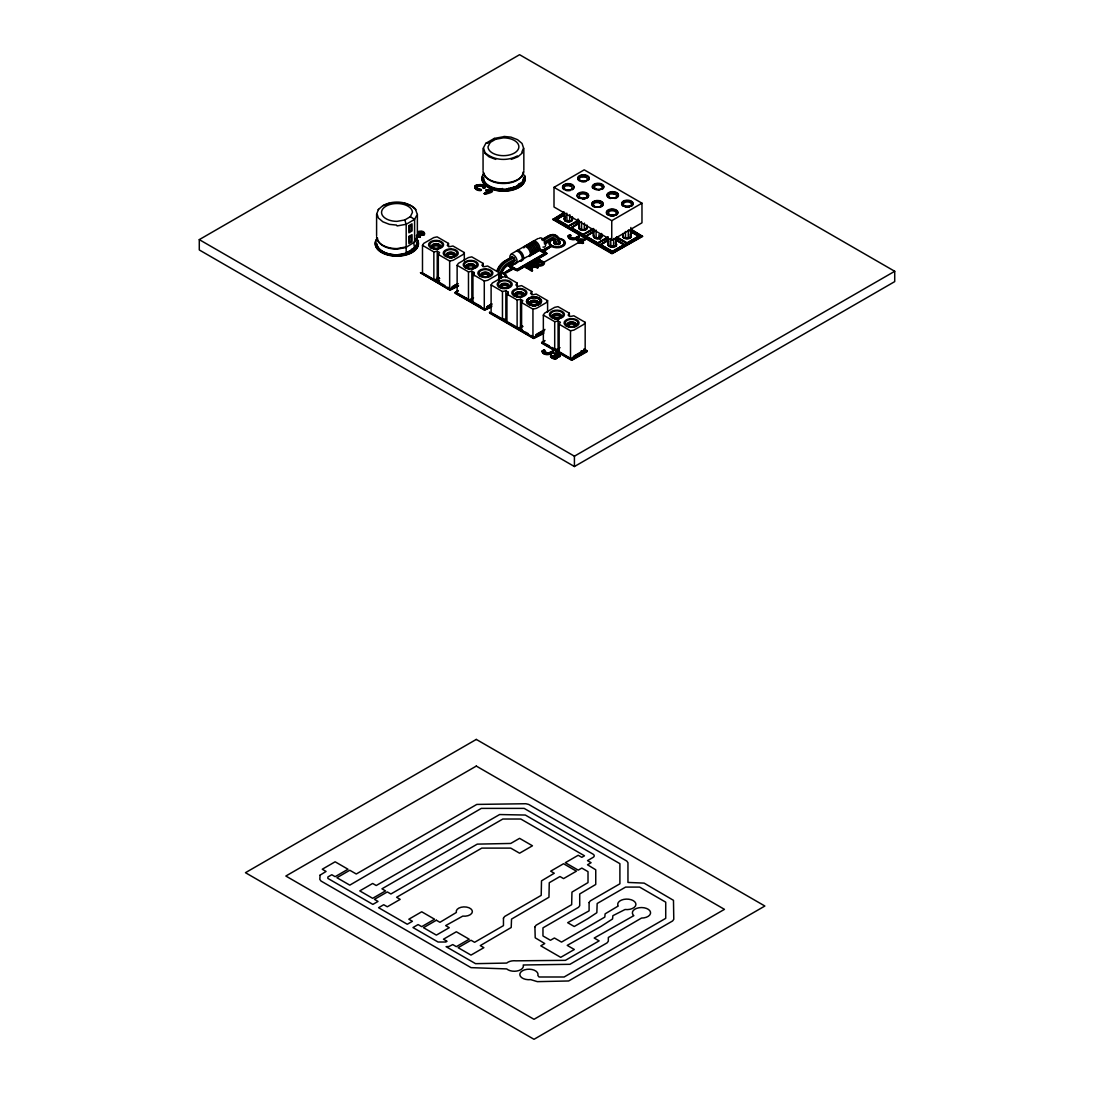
<?xml version="1.0" encoding="UTF-8"?>
<svg xmlns="http://www.w3.org/2000/svg" width="1094" height="1094" viewBox="0 0 1094 1094"><rect width="100%" height="100%" fill="white"/><g stroke="black" fill="none" stroke-linecap="round" stroke-linejoin="round"><path stroke-width="1.5" d="M376.596 235.73L376.596 214.219M376.582 243.114A20.389 11.774 0 0 0 397.04 254.861L406.175 253.165L406.189 224.27L404.807 219.962L410.318 216.721L412.424 212.427A15.439 8.916 0 0 0 396.944 203.525A15.439 8.916 0 0 0 381.546 212.468A15.439 8.916 0 0 0 397.04 221.357L404.807 219.962M410.332 250.758L406.175 253.165L414.585 248.283L413.778 242.909L416.486 237.877M377.471 237.931A19.514 11.268 0 0 0 397.026 249.172L405.833 247.517L414.599 242.02L414.599 219.374L417.375 214.15L417.361 235.661M543.349 315.113L543.349 343.106L554.699 349.656L558.077 348.945L558.077 320.952L554.699 321.663L543.349 315.113L544.58 313.157L554.617 307.359L558.008 306.648L569.359 313.212L569.359 316.494M554.699 349.656L554.699 321.663M558.077 320.952L560.388 322.292L559.157 324.248L559.157 352.241L570.507 358.791L573.899 358.08L573.899 356.083L583.936 350.285L583.936 352.282L581.229 350.723M570.507 358.791L570.507 330.798L559.157 324.248M608.237 237.48L608.797 245.876M532.86 266.266L532.887 265.281L531.397 265.076L527.636 267.579L529.099 268.427L532.86 266.266L529.099 268.098L527.636 267.251M535.458 265.965L533.421 264.242L531.028 264.133L525.64 267.251L531.739 271.107C534.569 269.739 526.788 267.551 532.573 270.628M542.829 263.558L538.275 265.377L542.829 263.558L542.856 262.574L540.477 261.863L536.47 263.982L533.886 262.492L539.875 259.51L539.875 260.522L537.209 262.054M544.511 262.382L540.121 261.247L536.47 262.833C542.528 256.174 548.614 267.223 538.535 265.705L538.275 265.035M599.02 234.499L598.815 238.273L596.216 238.301L593.304 235.989M511.24 258.553L511.472 257.199L513.77 257.555L515 260.728L507.274 265.733A8.656 4.991 -60 0 0 501.161 276.344M572.258 216.612L571.711 220.537L569.605 221.439L564.887 220.55L563.396 211.962M586.904 225.063L586.343 228.988L584.237 229.89L579.533 229.002L578.042 218.923M601.468 233.473L600.921 237.398L598.815 238.301M378.551 209.351L376.883 213.453L378.374 217.993L382.859 221.795L389.437 224.366L396.548 225.077M521.879 152.134L523.547 148.032L522.057 143.478L517.585 139.704L510.994 137.133L503.883 136.422M490.112 142.494L488.006 146.801A15.439 8.916 0 0 0 503.486 155.676A15.439 8.916 0 0 0 518.884 146.733A15.439 8.916 0 0 0 503.404 137.858L495.623 139.266L490.112 142.494L485.832 143.328L483.056 148.552L483.069 170.076M414.599 242.02L417.361 236.796M414.585 248.283L417.361 243.046A20.389 11.774 0 0 0 416.65 239.996M564.094 219.128L564.887 217.692M571.711 220.55L572.504 217.063M578.726 227.579L579.533 226.143M586.343 229.002L587.15 225.514M600.921 237.412L601.714 235.989L600.921 234.554M617.098 237.302L615.607 245.89L610.89 246.779L608.797 245.89L607.99 244.468L608.797 240.981M622.691 233.911L623.498 237.412L625.59 238.287L630.308 237.412L631.799 228.824M422.489 245.343L433.853 251.893L437.231 251.182L437.231 279.175L433.853 279.886L422.489 273.336L422.489 245.343L423.734 243.388L433.771 237.589L437.149 236.878L448.499 243.429L448.499 246.724M457.347 283.825L453.039 286.3L453.039 288.31L449.661 289.021L438.311 282.457L438.311 254.478L439.542 252.523L437.231 251.182M448.499 243.429L447.268 245.384L449.579 246.724L452.971 246.013L464.321 252.564L464.321 260.796M438.311 282.457L439.542 280.502M464.321 252.564L463.09 254.519L453.039 260.317L449.661 261.028L438.311 254.478M457.128 265.336L468.478 271.886L471.856 271.175L471.856 299.168L468.478 299.879L457.128 293.329L457.128 265.336L458.359 263.38L468.396 257.582L471.787 256.871L483.138 263.422L483.138 266.717M491.972 303.817L487.678 306.293L487.678 308.303L484.286 309.014L472.936 302.45L472.936 274.471L474.167 272.515L471.856 271.175M483.138 263.422L481.907 265.377L484.204 266.717L487.596 266.006L498.946 272.556L498.946 280.789M491.11 284.96L502.461 291.51L505.852 290.799L505.852 318.792L502.461 319.503L491.11 312.952L491.11 284.96L492.341 283.004L502.392 277.206L505.77 276.495L517.12 283.045L517.12 287.995M498.946 272.556L497.715 274.512L487.678 280.31L484.286 281.021L472.936 274.471M506.932 294.095L517.12 299.975L520.512 299.264L520.512 327.256L517.12 327.968L506.932 322.074L506.932 294.095L508.163 292.139L505.852 290.799M517.12 283.045L515.889 285.001L518.2 286.341L521.592 285.63L531.78 291.51L531.78 294.806M544.935 329.417L536.32 334.381L536.32 336.391L532.942 337.102L521.592 330.538L521.592 302.559L522.823 300.604L520.512 299.264M531.78 291.51L530.549 293.465L532.86 294.806L536.251 294.095L547.602 300.645L547.602 312.173M547.602 300.645L546.371 302.6L536.32 308.399L532.942 309.11L521.592 302.559M569.359 313.212L568.128 315.154L570.425 316.494L573.817 315.783L585.167 322.333L585.167 350.326L583.936 352.282M585.167 322.333L583.936 324.289L573.899 330.087L570.507 330.798M424.281 234.513L420.985 235.47L417.908 233.555L420.985 235.142L424.267 234.841M475.206 185.734C475.097 185.488 483.398 182.507 484.724 187.006M483.083 186.883L480.799 185.898L476.642 186.253L480.799 185.57L483.083 186.883L483.357 188.387L484.765 187.703M570.712 235.251C568.456 237.179 572.135 235.237 569.878 234.772L568.292 235.921M544.73 350.531L543.909 349.724L542.2 351.051L544.497 350.189L543.882 351.871L547.082 353.718L552.921 351.201C554.685 354.839 541.53 356.794 542.2 350.723M552.128 356.63L555.902 357.738L552.128 356.63L551.253 354.989L550.61 357.013M550.72 356.849C552.06 358.367 556.983 359.967 557.543 357.054L559.964 356.425L557.543 357.054M550.487 356.521C551.349 358.613 556.449 360.35 557.557 357.601M416.404 236.072L419.864 237.384L419.864 236.372L417.211 234.841M484.204 193.761C494.844 187.443 481.606 193.364 485.039 194.24C504.731 189.686 477.599 189.002 488.348 191.163M502.57 188.483L499.931 189.809L499.343 188.66M506.672 189.672L507.848 189.672L507.848 188.66M491.644 306.812L484.601 310.204L455.282 293.274L455.282 292.262L458.222 290.566M508.628 265.897L511.951 268.345L508.628 265.897L513.264 263.025M508.628 266.225L513.264 263.353M546.932 253.206C541.776 251.907 545.127 249.815 546.685 253.876L517.38 270.806L513.127 269.028L506.385 272.912L504.963 272.584L511.951 268.016M632.031 229.836L642.534 236.427L611.806 253.685L552.921 219.497L563.424 212.906M552.921 219.497L563.424 213.234M543.622 333.451L533.653 338.525L489.688 313.13L489.688 312.118M525.64 267.579L538.699 259.839L540.121 260.181M542.856 262.574L540.477 262.204L536.47 264.324L534.118 262.492M540.121 259.852L535.882 262.492M540.395 249.227L542.446 250.417L549.188 246.519L550.597 246.861L543.609 251.087M550.597 246.861L543.609 251.415M530.275 269.11L534.036 266.936L537.824 267.798C536.58 264.283 533.981 266.43 538.07 267.127M579.697 241.596L578.521 242.95L584.975 239.23L576.634 239.135L576.606 240.147L579.697 241.924L576.374 239.477M568.169 235.771C567.499 241.842 580.654 239.887 578.89 236.249L574.159 238.779L569.851 236.919L574.159 238.451L578.89 235.907C580.49 238.93 569.755 241.473 568.21 236.796M583.54 242.991C579.724 240.571 585.304 242.567 582.705 243.47L578.521 242.608M584.073 349.013L586.999 350.709L586.999 351.721L571.752 360.323L541.858 343.256L541.858 342.244L544.785 340.549M541.612 342.914L544.785 340.89M544.73 350.203L543.868 351.229M543.868 350.901L548.19 353.403L552.921 350.859C554.521 353.895 543.773 356.425 542.241 351.748M554.029 355.509L558.542 356.22L554.863 355.359C553.167 357.013 557.694 356.917 554.029 355.837M642.534 236.099L612.394 253.493L552.921 219.169M587.246 351.051L571.752 359.994L541.612 342.586M418.264 231.518L422.817 233.678L420.547 232.366C414.202 231.723 424.445 229.453 424.472 233.46M474.974 186.076C473.811 189.535 478.379 191.122 480.991 190.424L481.018 189.412L476.697 187.936L478.981 189.577L481.251 189.754M491.138 190.383L485.627 193.761L484.204 193.433M544.484 263.435L541.489 265.35L538.535 265.705M585.222 239.559L582.049 241.924M553.961 353.43L558.514 355.577L556.231 354.265C549.516 353.225 561.851 351.598 560.196 356.412M378.127 209.706L382.531 205.877L389.136 203.32M522.303 152.969L517.9 156.798L511.308 159.368M438.106 280.98L438.106 281.828L438.831 281.076M624.852 245.316L624.852 244.468L616.059 239.395M639.511 236.851L639.511 236.003M559.294 350.955L559.157 351.707L554.877 349.41M485.832 143.328L494.242 138.432L495.623 139.266M199.286 239.627L519.582 54.7L894.714 271.285L894.714 281.609L574.418 466.536L199.286 249.952L199.286 239.627L574.418 456.198L894.714 271.285M475.22 186.062L476.984 184.708M418.277 232.598L421.354 234.184L422.817 233.337M418.277 232.926L421.354 234.526L422.845 233.979M554.002 187.347L584.223 169.844L641.973 203.183L641.973 222.82L611.751 240.324L554.002 206.998L554.002 187.347L611.751 220.687L641.973 203.183M438.831 277.685L435.904 279.708L438.831 278.026M439.569 278.45L435.166 280.132M631.689 230.984L640.537 236.427L612.394 252.673L554.932 219.497L563.369 214.287M554.932 219.497L563.369 214.629M563.287 214.848L555.725 219.73L564.012 215.272M578.671 220.345L568.415 226.267L556.682 219.497L564.012 214.93M452.027 286.997L457.894 283.62M452.027 287.325L457.894 283.948M447.747 287.23L450.564 288.857L457.306 284.973M511.021 254.109L515.069 251.77A5.593 3.227 60 0 1 521.592 255.531A5.593 3.227 60 0 1 519.281 261.234M532.628 241.637L538.029 238.519M457.306 285.302L450.564 288.857M458.482 285.643L449.976 289.883L420.657 272.953M458.482 285.972L449.976 290.211L420.411 272.611M511.472 257.199L504.389 261.288A12.075 6.974 -60 0 0 497.004 270.478M542.2 239.449L547.862 236.181A12.075 6.974 -60 0 1 553.906 235.593M512.471 256.803L505.401 260.892A13.265 7.658 -60 0 0 497.278 270.997M541.79 239.873L548.86 235.798A13.265 7.658 -60 0 1 556.983 236.523M513.77 257.555L506.7 261.644A13.265 7.658 -60 0 0 498.577 271.75M543.089 240.639L550.173 236.55A13.265 7.658 -60 0 1 559.554 241.965M556.682 219.169L568.415 225.938L578.671 220.017M455.282 292.604L458.222 290.908M577.933 221.617L567.677 226.69M514.782 259.114L507.698 263.189A12.075 6.974 -60 0 0 499.165 277.985M544.101 242.184L551.171 238.095A12.075 6.974 -60 0 1 559.704 243.032M577.933 223.313L570.384 228.181L578.671 223.737M593.331 228.81L583.075 234.731L571.341 227.962L578.671 223.395M507.466 264.734L510.296 263.093M545.277 242.895L549.516 240.448A8.027 4.636 -60 0 1 550.979 239.832M515 260.728L507.931 264.803A10.256 5.921 -60 0 0 500.683 277.37M544.32 243.798L551.39 239.709A10.256 5.921 -60 0 1 558.651 243.907M545.086 243.907L550.747 240.639A8.656 4.991 -60 0 1 556.86 244.181M539.807 250.239L544.935 253.535L516.792 269.78L510.624 266.225L517.667 261.835M512.033 265.418L527.513 256.475M530.33 254.861L533.147 253.234M535.964 251.606L538.781 249.979L544.935 253.535M505.209 272.242L511.951 268.345M546.685 253.535L517.38 270.464L513.127 268.686L504.963 272.584M510.624 265.897L516.792 269.452L544.935 253.206M473.47 297.677L470.529 299.701L473.47 298.019M571.341 227.634L583.075 234.403L593.331 228.482M527.636 267.579L532.887 265.281M594.069 229.234L582.336 235.155M594.069 230.93L585.044 236.646L594.069 231.778M607.99 237.275L597.734 243.196L586.001 236.427L593.331 231.86M530.275 268.768L534.036 266.608L537.824 267.798M579.246 239.983L580.873 240.912L582.432 240.024L580.873 241.254L579.246 239.983L582.432 240.024M579.697 241.924L544.279 262.054M486.652 306.99L491.056 304.447M586.001 236.099L597.734 242.868L607.99 236.933M486.652 307.318L491.056 304.788M491.931 304.966L485.189 309.192L490.591 306.074M607.252 238.547L596.996 243.62M491.644 306.484L484.601 309.862L455.049 292.932M607.252 240.229L599.69 245.111L607.99 240.653M616.784 240.324L624.113 244.892L612.394 251.661L600.661 244.892L607.99 240.324M600.661 244.55L612.394 251.333L624.113 244.55M616.784 236.933L627.053 242.868L638.773 236.099L627.053 243.196L616.784 237.275M611.655 252.085L640.537 236.099M522.522 325.998L519.582 328.022L522.522 326.34M535.718 335.311L544.511 330.238M535.718 335.639L543.034 331.414M531.287 335.475L534.241 337.171L543.773 331.838M543.691 332.056L534.241 337.171M543.622 333.109L533.653 338.196L489.442 312.46M560.032 347.66L557.106 349.683M573.229 356.972L583.485 351.051L573.229 357.3M571.191 358.654L585.249 351.379M575.417 356.876L584.223 351.803M583.895 352.159L571.752 359.16L552.06 347.454M471.268 300.125L469.805 300.125M627.778 243.62L616.059 237.699M613.119 252.085L554.932 219.169M505.66 319.995L504.197 319.995M520.32 328.446L518.857 328.446M534.98 336.911L533.681 336.993M557.831 350.107L556.367 350.107M572.49 358.572L571.752 358.75M383.023 205.563C393.074 200.065 406.736 201.022 415.351 208.79L416.869 213.262M517.407 155.909C507.356 161.406 493.709 160.476 485.08 152.709L483.562 148.237M598.309 237.425L599.621 236.974M612.996 245.904L614.308 245.357M483.11 187.73L484.533 188.373M550.679 355.468L552.101 355.796M484.492 186.677L481.169 184.941L476.984 185.036M499.11 189.002L500.519 189.33M506.672 189.33L507.848 189.33M416.404 235.73L419.864 237.056M570.712 235.579L568.401 235.415M550.597 247.189L549.188 246.847L542.446 250.417M580.873 242.608L583.293 242.991M525.64 267.251L532.327 270.642M486.146 190.329L491.138 190.712M554.22 353.43L557.174 353.458L560.169 355.372M494.242 138.432L503.39 136.75M397.04 225.952L406.189 224.27L414.599 219.374L410.318 216.721M406.175 246.916L397.04 248.598A20.389 11.774 0 0 1 376.596 236.865M566.624 185.433L571.191 185.953M624.428 205.891L628.995 206.41M581.83 176.599L586.398 177.105M598.076 189.7A4.075 2.352 0 0 0 602.151 187.662A4.075 2.352 0 0 0 599.143 185.077A4.075 2.352 0 0 0 594.316 186.472L595.232 189.016L599.703 189.494M611.081 193.488L615.649 194.007M582.883 198.534A4.075 2.352 0 0 0 586.945 196.496A4.075 2.352 0 0 0 583.936 193.912A4.075 2.352 0 0 0 579.109 195.306L580.025 197.85L584.511 198.329M595.874 202.322L600.442 202.841M612.161 215.45A4.075 2.352 0 0 0 616.223 213.398A4.075 2.352 0 0 0 613.214 210.814A4.075 2.352 0 0 0 608.387 212.209L609.303 214.766L613.789 215.244M535.458 265.637L534.528 265.979M488.348 190.835L485.9 190.329M580.093 239.367L585.222 239.901M579.246 240.311L582.432 240.352M513.127 261.466L514.344 261.657M534.542 265.09L532.833 264.105M595.15 188.988L596.49 189.494M569.796 185.611L571.971 186.855L572.025 188.66A4.075 2.352 0 0 1 567.198 190.069A4.075 2.352 0 0 1 564.189 187.484A4.075 2.352 0 0 1 568.251 185.433M495.705 159.396L489.073 156.852L484.642 153.051M579.943 197.823L581.283 198.329M404.739 203.293L411.358 205.836L415.802 209.651M585.003 176.777L587.177 178.021L587.232 179.826A4.075 2.352 0 0 1 582.418 181.235A4.075 2.352 0 0 1 579.396 178.65A4.075 2.352 0 0 1 583.458 176.599M599.047 202.499L601.221 203.744L601.262 205.549A4.075 2.352 0 0 1 596.449 206.957A4.075 2.352 0 0 1 593.44 204.373A4.075 2.352 0 0 1 597.502 202.322M610.083 245.357L611.382 245.904M632.031 230.164L642.534 236.427M631.689 231.326L640.537 236.427M629.98 231.012L638.773 236.099M631.443 232.188L638.773 236.427M616.784 240.653L624.113 244.892M421.477 231.545L424.349 233.295M417.211 235.169L420.11 237.042M584.073 349.342L587.246 351.379M437.231 277.179L439.542 278.505M520.512 325.26L522.823 326.586M444.93 285.616L422.421 272.939M480.963 306.416L457.046 292.932M515.055 326.094L491.438 312.802M518.009 327.803L522.44 330.361M525.394 332.056L528.347 333.766M549.243 345.827L543.609 342.914M433.675 279.449L437.901 281.883M465.483 297.814L472.526 301.876M503.254 319.612L506.207 321.321M515.055 326.436L523.917 331.537M484.601 186.5L484.765 188.031M475.042 188.141L478.037 190.069L480.991 190.424M630.308 234.554L631.101 235.976M616.401 244.468L615.607 240.981M571.711 217.692L572.504 219.128M622.937 233.46L623.498 237.384M569.837 235.948L569.851 236.919M558.514 355.249L558.542 356.22M555.875 356.767L555.902 357.738M476.642 186.253L476.697 188.264M424.472 233.131L424.513 234.499M523.835 148.469L523.848 169.994M630.855 227.497L630.308 237.384M628.407 230.013L628.202 238.273M625.59 238.273L625.385 231.504M616.154 237.48L615.607 245.876M613.707 238.506L613.502 246.752M611.751 220.687L611.751 240.324M610.89 246.752L610.684 238.506M607.99 244.441L607.293 237.302M601.714 233.925L601.714 235.962M600.114 236.085L600.114 239.477M596.216 238.273L595.998 230.027M594.11 237.398L593.55 229.002M593.304 235.962L592.62 228.824M584.456 223.108L584.237 229.863M581.639 229.863L581.434 221.603M579.533 228.988L578.972 220.578M574.418 456.198L574.418 466.536M569.81 214.643L569.605 221.412M569.099 220.646L567.485 220.646M566.993 221.412L566.788 213.152M564.887 215.627L564.887 217.679M564.887 220.537L564.34 212.127M532.942 309.11L532.942 337.102M517.12 299.975L517.12 327.968M508.163 292.139L508.163 295.38M502.461 291.51L502.461 319.503M484.286 281.021L484.286 309.014M474.167 272.515L474.167 275.756M468.478 271.886L468.478 299.879M449.661 261.028L449.661 289.021M433.853 251.893L433.853 279.886M630.882 235.511A4.144 2.393 0 0 1 628.64 238.642A4.144 2.393 0 0 1 623.211 237.343M615.32 243.196A4.144 2.393 0 0 1 615.32 246.588M613.98 247.107A4.144 2.393 0 0 1 610.808 247.107M609.454 246.588A4.144 2.393 0 0 1 608.237 244.892M601.878 236.427A4.144 2.393 0 0 1 598.541 238.779A4.144 2.393 0 0 1 593.892 237.343M560.21 242.95A3.104 1.791 0 0 1 558.296 244.618M555.916 244.618A3.104 1.791 0 0 1 554.904 241.692A10.256 5.921 -60 0 0 554.644 239.709M559.294 241.692A3.104 1.791 0 0 1 559.978 242.266M586.904 227.046A4.144 2.393 0 0 1 583.881 230.314A4.144 2.393 0 0 1 578.917 227.962M501.572 276.809A3.104 1.791 0 0 1 499.657 278.464M500.669 275.538A3.104 1.791 0 0 1 501.339 276.126M572.244 220.414A4.144 2.393 0 0 1 568.415 221.891A4.144 2.393 0 0 1 564.586 220.414M520.265 182.985A9.326 5.388 0 0 1 508.519 188.182M559.239 238.328A8.287 4.786 0 0 1 564.887 244.591A8.287 4.786 0 0 1 553.591 247.299A8.287 4.786 0 0 1 549.913 240.557M502.611 272.666A8.287 4.786 0 0 1 506.754 276.809M413.491 247.955A9.326 5.388 0 0 1 406.571 253.152M412.178 249.2A8.287 4.786 0 0 1 408.308 252.099M518.939 184.216A8.287 4.786 0 0 1 510.925 187.771M501.763 273.076A7.261 4.185 0 0 1 505.633 277.466M560.388 239.23A7.261 4.185 0 0 1 563.56 244.865A7.261 4.185 0 0 1 553.81 246.683A7.261 4.185 0 0 1 550.638 241.049M552.347 239.695A8.027 4.636 -60 0 1 555.191 243.73M552.62 238.793A8.656 4.991 -60 0 1 554.412 242.759M558.241 238.492A7.261 4.185 0 0 1 563.56 244.523A7.261 4.185 0 0 1 551.964 245.589A7.261 4.185 0 0 1 553.81 238.889M558.296 240.967A3.104 1.791 0 0 1 559.786 243.524A3.104 1.791 0 0 1 555.205 244.044A3.104 1.791 0 0 1 554.904 241.35M586.904 226.718A4.144 2.393 0 0 1 583.075 230.027A4.144 2.393 0 0 1 579.246 226.718M571.341 217.474A4.144 2.393 0 0 1 571.341 220.865A4.144 2.393 0 0 1 565.475 220.865A4.144 2.393 0 0 1 565.475 217.474M630.882 235.183A4.144 2.393 0 0 1 627.86 238.437A4.144 2.393 0 0 1 622.896 236.099M412.178 248.858A8.287 4.786 0 0 1 408.308 251.77M518.939 183.888A8.287 4.786 0 0 1 513.072 187.279M500.669 275.209A3.104 1.791 0 0 1 501.339 277.165A3.104 1.791 0 0 1 498.467 278.273M501.763 272.748A7.261 4.185 0 0 1 505.633 277.138M615.32 242.868A4.144 2.393 0 0 1 615.676 246.013A4.144 2.393 0 0 1 610.315 246.629A4.144 2.393 0 0 1 608.551 243.634M601.563 235.183A4.144 2.393 0 0 1 598.541 238.437A4.144 2.393 0 0 1 593.577 236.099M568.415 326.258A4.485 2.598 0 0 1 568.415 322.593A4.485 2.598 0 0 1 574.76 322.593A4.485 2.598 0 0 1 574.76 326.258M568.442 326.709A4.444 2.571 0 0 1 568.442 323.072A4.444 2.571 0 0 1 574.733 323.072A4.444 2.571 0 0 1 574.733 326.709M568.812 326.491A3.911 2.256 0 0 1 568.812 323.291A3.911 2.256 0 0 1 574.35 323.291A3.911 2.256 0 0 1 574.35 326.491M568.593 326.299A3.104 1.791 0 0 1 571.588 324.056A3.104 1.791 0 0 1 574.582 326.299M558.09 318.463A4.485 2.598 0 0 1 552.456 315.728A4.485 2.598 0 0 1 558.829 313.609A4.485 2.598 0 0 1 560.101 317.793M555.779 318.901A4.444 2.571 0 0 1 553.277 314.949A4.444 2.571 0 0 1 560.566 314.949A4.444 2.571 0 0 1 558.077 318.901M556.121 319.106A3.104 1.791 0 0 1 554.384 316.357A3.104 1.791 0 0 1 559.472 316.357A3.104 1.791 0 0 1 557.735 319.106M526.556 246.41A5.593 3.227 60 0 1 530.481 244.659A5.593 3.227 60 0 1 534.405 250.95A5.593 3.227 60 0 1 531.424 254.218M525.872 245.535A5.593 3.227 60 0 1 532.395 249.295A5.593 3.227 60 0 1 530.084 254.998M523.848 247.969A5.593 3.227 60 0 1 527.787 246.218A5.593 3.227 60 0 1 531.711 252.509A5.593 3.227 60 0 1 528.73 255.777M529.058 256.502A5.593 3.227 60 0 0 529.058 249.664A5.593 3.227 60 0 0 523.178 247.094L516.423 250.991A5.593 3.227 60 0 1 522.932 254.752A5.593 3.227 60 0 1 520.621 260.454M469.545 268.686A4.485 2.598 0 0 1 467.029 264.693A4.485 2.598 0 0 1 474.386 264.693A4.485 2.598 0 0 1 471.87 268.686M467.562 268.468A4.444 2.571 0 0 1 467.562 264.83A4.444 2.571 0 0 1 473.852 264.83A4.444 2.571 0 0 1 473.852 268.468M467.931 268.249A3.911 2.256 0 0 1 467.931 265.049A3.911 2.256 0 0 1 473.47 265.049A3.911 2.256 0 0 1 473.47 268.249M468.505 268.864A3.104 1.791 0 0 1 468.505 266.334A3.104 1.791 0 0 1 472.895 266.334A3.104 1.791 0 0 1 472.895 268.864M481.073 275.77A4.444 2.571 0 0 1 485.367 272.543A4.444 2.571 0 0 1 489.661 275.77M483.165 277.329A3.104 1.791 0 0 1 483.165 274.799A3.104 1.791 0 0 1 487.555 274.799A3.104 1.791 0 0 1 487.555 277.329M608.114 215.149A5.716 3.296 0 0 1 608.114 210.486A5.716 3.296 0 0 1 616.182 210.486A5.716 3.296 0 0 1 616.182 215.149M614.336 215.874A5.716 3.296 0 0 1 609.96 215.874M595.314 207.354A5.716 3.296 0 0 1 592.975 202.294A5.716 3.296 0 0 1 602.042 202.294A5.716 3.296 0 0 1 599.69 207.354M578.822 198.246A5.716 3.296 0 0 1 578.822 193.583A5.716 3.296 0 0 1 586.904 193.583A5.716 3.296 0 0 1 586.904 198.246M585.044 198.958A5.716 3.296 0 0 1 582.87 199.204M564.231 189.754A5.716 3.296 0 0 1 564.217 185.091A5.716 3.296 0 0 1 572.299 185.091A5.716 3.296 0 0 1 572.299 189.754M570.453 190.465A5.716 3.296 0 0 1 566.077 190.465M623.32 206.315A5.716 3.296 0 0 1 623.32 201.652A5.716 3.296 0 0 1 631.388 201.652A5.716 3.296 0 0 1 631.402 206.315M629.542 207.026A5.716 3.296 0 0 1 625.166 207.04M624.483 205.904A4.075 2.352 0 0 1 625.371 202.212A4.075 2.352 0 0 1 631.334 203.662A4.075 2.352 0 0 1 627.368 206.616M610.52 198.52A5.716 3.296 0 0 1 608.182 193.46A5.716 3.296 0 0 1 617.248 193.46A5.716 3.296 0 0 1 614.896 198.52M592.798 188.332A5.716 3.296 0 0 1 595.218 184.216A5.716 3.296 0 0 1 602.603 185.077A5.716 3.296 0 0 1 602.11 189.412M579.437 180.92A5.716 3.296 0 0 1 578.945 176.572A5.716 3.296 0 0 1 586.329 175.724A5.716 3.296 0 0 1 588.75 179.854M585.659 181.631A5.716 3.296 0 0 1 581.283 181.631M431.774 247.326A4.444 2.571 0 0 1 436.082 244.085A4.444 2.571 0 0 1 440.376 247.326M433.88 248.871A3.104 1.791 0 0 1 433.88 246.341A3.104 1.791 0 0 1 438.27 246.341A3.104 1.791 0 0 1 438.27 248.871M449.935 257.801A3.104 1.791 0 0 1 448.198 255.039A3.104 1.791 0 0 1 453.272 255.039A3.104 1.791 0 0 1 451.535 257.801M523.424 179.744A19.897 11.487 0 0 1 522.823 181.727M521.633 183.601A19.897 11.487 0 0 1 501.873 190.192M498.454 189.85A19.897 11.487 0 0 1 485.558 183.601M416.376 238.465A21.565 12.444 0 0 1 396.835 256.174A21.565 12.444 0 0 1 377.293 238.465M524.423 175.532A21.565 12.444 0 0 1 501.722 191.149A21.565 12.444 0 0 1 484.054 173.495M416.664 244.728A19.897 11.487 0 0 1 398.572 255.175M510.077 258.594A5.114 2.954 60 0 1 512.881 254.601A5.114 2.954 60 0 1 517.079 261.316A5.114 2.954 60 0 1 512.594 262.615M539.123 238.424A5.114 2.954 60 0 1 545.086 241.87A5.114 2.954 60 0 1 542.966 247.08M531.957 243.292A5.593 3.227 60 0 1 535.882 241.542A5.593 3.227 60 0 1 539.807 247.832A5.593 3.227 60 0 1 536.826 251.1M531.274 242.417A5.593 3.227 60 0 1 537.797 246.177A5.593 3.227 60 0 1 535.486 251.88M529.25 244.851A5.593 3.227 60 0 1 533.188 243.1A5.593 3.227 60 0 1 537.113 249.391A5.593 3.227 60 0 1 534.132 252.659M528.58 243.976A5.593 3.227 60 0 1 535.089 247.736A5.593 3.227 60 0 1 532.778 253.439M503.541 288.31A4.485 2.598 0 0 1 501.025 284.317A4.485 2.598 0 0 1 508.368 284.317A4.485 2.598 0 0 1 505.866 288.31M501.558 288.091A4.444 2.571 0 0 1 501.558 284.454A4.444 2.571 0 0 1 507.848 284.454A4.444 2.571 0 0 1 507.848 288.091M502.502 288.488A3.104 1.791 0 0 1 502.502 285.958A3.104 1.791 0 0 1 506.891 285.958A3.104 1.791 0 0 1 506.891 288.488M501.927 287.872A3.911 2.256 0 0 1 501.927 284.672A3.911 2.256 0 0 1 507.466 284.672A3.911 2.256 0 0 1 507.466 287.872M515.055 295.394A4.444 2.571 0 0 1 519.349 292.166A4.444 2.571 0 0 1 523.657 295.394M517.161 296.953A3.104 1.791 0 0 1 517.161 294.423A3.104 1.791 0 0 1 521.551 294.423A3.104 1.791 0 0 1 521.551 296.953M535.171 305.24A4.485 2.598 0 0 1 529.537 302.505A4.485 2.598 0 0 1 535.91 300.385A4.485 2.598 0 0 1 537.195 304.57M535.171 305.677A4.444 2.571 0 0 1 529.578 302.97A4.444 2.571 0 0 1 535.896 300.877A4.444 2.571 0 0 1 537.154 305.021M536.21 305.417A3.104 1.791 0 0 1 534.816 305.882M533.216 305.882A3.104 1.791 0 0 1 531.014 303.681A3.104 1.791 0 0 1 534.816 302.423A3.104 1.791 0 0 1 537.017 304.611M523.848 177.378A20.389 11.76 0 0 1 503.527 189.194A20.389 11.76 0 0 1 483.069 177.46M523.848 171.129A20.389 11.76 0 0 1 503.513 182.93A20.389 11.76 0 0 1 483.069 171.211M522.973 172.209A19.514 11.255 0 0 1 504.785 183.477A19.514 11.255 0 0 1 484.122 173.741M416.376 238.123A21.565 12.444 0 0 1 396.835 255.832A21.565 12.444 0 0 1 377.293 238.123M416.664 242.389A19.897 11.487 0 0 1 398.572 254.834A19.897 11.487 0 0 1 377.006 244.386M524.423 175.19A21.565 12.444 0 0 1 501.722 190.821A21.565 12.444 0 0 1 484.054 173.153M523.424 177.419A19.897 11.487 0 0 1 503.596 189.905A19.897 11.487 0 0 1 483.78 177.419M408.882 236.454L408.882 243.524L412 241.706L412.014 234.636L408.882 236.454M408.896 225.637L408.882 232.803L412.014 230.984L412.014 223.819L408.896 225.637M409.648 236.769L409.648 242.157L411.303 241.186L411.303 235.812L409.648 236.769M409.648 226.13L409.648 231.518L411.303 230.547L411.303 225.173L409.648 226.13M503.459 918.139L503.459 925.633L474.591 942.303L470.994 940.238L458.112 947.664L470.994 955.103L483.876 947.664L480.28 945.599L511.213 927.493L511.527 919.097L548.956 897.244L549.256 882.721L559.978 876.526L563.56 878.605L576.442 871.166L563.56 863.727L550.679 871.166L554.275 873.244L541.503 880.861L541.202 895.384L504.649 916.485L503.459 918.139M534.911 926.878L535.212 937.804L544.757 943.561L540.792 945.845L560.716 957.346L574.323 949.496L567.212 945.38L601.126 926.317L612.558 918.96L612.872 915.692L625.043 909.511A9.108 5.265 0 0 0 635.901 904.697A9.108 5.265 0 0 0 626.219 899.104A9.108 5.265 0 0 0 617.878 905.381L618.219 906.023L605.119 913.846L604.804 917.1L561.523 942.098L554.412 937.996L550.446 940.279L542.966 935.958L542.966 927.849L578.535 907.309L579.711 905.668L579.711 893.962L595.751 884.458L595.751 869.785L587.505 864.78L591.102 862.701L587.505 860.636L593.044 857.436A4.034 2.325 0 0 0 593.044 854.14L525.325 815.044L499.63 814.538L376.24 885.525L372.657 883.46L359.776 890.899L372.657 898.324L385.539 890.899L381.943 888.82L502.843 819.023L520.799 819.023L584.497 855.795L581.817 857.34L578.22 855.262L565.338 862.701L578.22 870.14L581.817 868.075L588.011 871.644L588.011 882.598L571.957 892.116L571.656 904.697L536.087 925.237L534.911 926.878M589.092 902.55L589.092 910.851L567.663 922.707L574.241 926.509L587.861 918.645L596.845 912.697L597.16 903.507L625.604 887.084L639.607 887.084L665.726 902.167L665.726 918.345L564.135 976.997L539.027 976.997L537.865 975.479A9.108 5.265 0 0 0 529.537 969.216A9.108 5.265 0 0 0 519.841 974.809A9.108 5.265 0 0 0 530.713 979.622L537.359 981.646L568.648 980.976L672.605 920.957L673.781 919.302L673.48 900.321L644.12 883.118L627.956 882.434L627.956 862.701L626.78 861.06L528.676 804.418L525.817 803.734L476.806 804.418L356.275 873.997L349.793 870.263L336.911 877.703L349.793 885.142L481.319 808.384L524.149 808.384L619.901 863.672L619.901 883.802L590.268 900.909L589.092 902.55M616.756 195.799L616.469 196.715A4.075 2.352 0 0 1 611.655 198.123A4.075 2.352 0 0 1 608.647 195.539A4.075 2.352 0 0 1 612.708 193.488L615.566 194.171L616.756 195.799M320.104 875.145L319.804 879.371L320.98 881.012L471.035 967.643L506.7 968.915A9.108 5.265 0 0 0 516.915 971.034A9.108 5.265 0 0 0 523.383 966.002L523.219 964.99L569.933 964.306L607.156 942.823L608.332 941.168L608.332 937.476L641.481 918.071A9.108 5.265 0 0 0 650.506 912.136A9.108 5.265 0 0 0 639.115 907.733A9.108 5.265 0 0 0 633.057 914.83L633.836 915.664L594.206 938.037L599.129 940.881L565.407 960.341L516.053 960.833A9.108 5.265 0 0 0 506.7 963.076L475.548 963.664L446.092 946.666L448.991 946.488L452.738 944.573L456.335 946.638L469.217 939.213L456.335 931.773L443.453 939.213L447.049 941.278L445.778 942.016L438.038 942.016L412.971 927.548L418.113 924.58L421.71 926.659L434.591 919.22L421.71 911.781L408.828 919.22L412.411 921.285L407.283 924.252L378.579 907.692L383.721 904.724L387.317 906.789L400.185 899.364L396.602 897.285L481.784 848.11L510.734 848.11L519.582 853.211L532.463 845.785L519.582 838.346L510.734 843.447L477.257 844.13L390.9 893.989L387.317 891.925L374.435 899.35L378.018 901.429L372.876 904.396L327.858 878.4L327.858 876.991L331.783 874.735L335.133 876.677L348.015 869.238L335.133 861.798L322.251 869.238L326.08 871.439L320.104 875.145M476.3 739.421L245.453 872.697L534.009 1039.3L764.87 906.023L476.3 739.421M476.3 766.074L285.849 876.034L534.009 1019.307L724.46 909.346L476.3 766.074M436.369 920.245L423.487 927.685L436.369 935.11L449.251 927.685L445.655 925.606L462.721 916.129A8.068 4.663 0 0 0 472.348 911.863A8.068 4.663 0 0 0 463.774 906.899A8.068 4.663 0 0 0 456.376 912.464L439.952 922.31L436.369 920.245M566.282 326.026A7.508 4.335 0 0 0 578.835 324.084A7.508 4.335 0 0 0 569.646 318.764A7.508 4.335 0 0 0 566.282 326.026M551.622 317.547A7.508 4.335 0 0 0 564.176 315.605A7.508 4.335 0 0 0 554.986 310.299A7.508 4.335 0 0 0 551.622 317.547M567.143 325.52A6.29 3.624 0 0 0 577.659 323.892A6.29 3.624 0 0 0 569.96 319.448A6.29 3.624 0 0 0 567.143 325.52M552.484 317.055A6.29 3.624 0 0 0 563 315.428A6.29 3.624 0 0 0 555.301 310.983A6.29 3.624 0 0 0 552.484 317.055M554.152 318.026A3.911 2.256 0 0 0 560.716 317.014A3.911 2.256 0 0 0 555.916 314.238A3.911 2.256 0 0 0 554.152 318.026M607.608 214.287A5.716 3.296 0 0 0 617.426 213.549A5.716 3.296 0 0 0 611.396 209.009A5.716 3.296 0 0 0 607.608 214.287M594.644 206.629A5.716 3.296 0 0 0 603.218 203.771A5.716 3.296 0 0 0 594.657 200.913A5.716 3.296 0 0 0 594.644 206.629M580.011 198.233A5.716 3.296 0 0 0 588.586 195.375A5.716 3.296 0 0 0 580.011 192.517A5.716 3.296 0 0 0 580.011 198.233M563.725 188.893A5.716 3.296 0 0 0 573.543 188.141A5.716 3.296 0 0 0 567.512 183.614A5.716 3.296 0 0 0 563.725 188.893M622.828 205.453A5.716 3.296 0 0 0 632.633 204.701A5.716 3.296 0 0 0 626.602 200.175A5.716 3.296 0 0 0 622.828 205.453M609.85 197.795A5.716 3.296 0 0 0 618.425 194.937A5.716 3.296 0 0 0 609.864 192.079A5.716 3.296 0 0 0 609.85 197.795M595.218 189.399A5.716 3.296 0 0 0 603.792 186.541A5.716 3.296 0 0 0 595.218 183.683A5.716 3.296 0 0 0 595.218 189.399M580.613 180.907A5.716 3.296 0 0 0 589.187 178.048A5.716 3.296 0 0 0 580.613 175.19A5.716 3.296 0 0 0 580.613 180.907M499.384 287.394A7.508 4.335 0 0 0 511.951 285.452A7.508 4.335 0 0 0 502.748 280.146A7.508 4.335 0 0 0 499.384 287.394M514.043 295.872A7.508 4.335 0 0 0 526.611 293.93A7.508 4.335 0 0 0 517.407 288.611A7.508 4.335 0 0 0 514.043 295.872M528.703 304.337A7.508 4.335 0 0 0 541.27 302.382A7.508 4.335 0 0 0 532.067 297.076A7.508 4.335 0 0 0 528.703 304.323A7.508 4.335 0 0 0 541.27 302.382A7.508 4.335 0 0 0 532.067 297.076A7.508 4.335 0 0 0 528.703 304.337M465.401 267.77A7.508 4.335 0 0 0 477.955 265.828A7.508 4.335 0 0 0 468.765 260.522A7.508 4.335 0 0 0 465.401 267.77M480.047 276.249A7.508 4.335 0 0 0 492.615 274.293A7.508 4.335 0 0 0 483.425 268.987A7.508 4.335 0 0 0 480.047 276.249M466.263 267.278A6.29 3.624 0 0 0 476.779 265.651A6.29 3.624 0 0 0 469.08 261.206A6.29 3.624 0 0 0 466.263 267.278M480.922 275.743A6.29 3.624 0 0 0 491.438 274.115A6.29 3.624 0 0 0 483.739 269.671A6.29 3.624 0 0 0 480.922 275.743M482.194 276.481A4.485 2.598 0 0 0 489.702 275.319A4.485 2.598 0 0 0 484.204 272.146A4.485 2.598 0 0 0 482.194 276.481M482.591 276.714A3.911 2.256 0 0 0 489.141 275.702A3.911 2.256 0 0 0 484.355 272.926A3.911 2.256 0 0 0 482.591 276.714M430.762 247.791A7.508 4.335 0 0 0 443.33 245.849A7.508 4.335 0 0 0 434.14 240.53A7.508 4.335 0 0 0 430.762 247.791M445.422 256.242A7.508 4.335 0 0 0 457.989 254.3A7.508 4.335 0 0 0 448.786 248.994A7.508 4.335 0 0 0 445.422 256.242M431.638 247.285A6.29 3.624 0 0 0 442.154 245.658A6.29 3.624 0 0 0 434.455 241.213A6.29 3.624 0 0 0 431.638 247.285M432.909 248.023A4.485 2.598 0 0 0 440.417 246.861A4.485 2.598 0 0 0 434.92 243.688A4.485 2.598 0 0 0 432.909 248.023M433.306 248.256A3.911 2.256 0 0 0 439.856 247.244A3.911 2.256 0 0 0 435.07 244.468A3.911 2.256 0 0 0 433.306 248.256M446.297 255.75A6.29 3.624 0 0 0 456.8 254.123A6.29 3.624 0 0 0 449.114 249.678A6.29 3.624 0 0 0 446.297 255.75M447.555 256.488A4.485 2.598 0 0 0 455.077 255.326A4.485 2.598 0 0 0 449.579 252.153A4.485 2.598 0 0 0 447.555 256.488M447.596 256.94A4.444 2.571 0 0 0 455.036 255.777A4.444 2.571 0 0 0 449.579 252.632A4.444 2.571 0 0 0 447.596 256.94M447.966 256.721A3.911 2.256 0 0 0 454.516 255.709A3.911 2.256 0 0 0 449.716 252.933A3.911 2.256 0 0 0 447.966 256.721M500.259 286.901A6.29 3.624 0 0 0 510.761 285.274A6.29 3.624 0 0 0 503.076 280.83A6.29 3.624 0 0 0 500.259 286.901M514.918 295.366A6.29 3.624 0 0 0 525.421 293.739A6.29 3.624 0 0 0 517.736 289.295A6.29 3.624 0 0 0 514.918 295.366M516.177 296.105A4.485 2.598 0 0 0 523.698 294.942A4.485 2.598 0 0 0 518.2 291.77A4.485 2.598 0 0 0 516.177 296.105M516.587 296.337A3.911 2.256 0 0 0 523.137 295.325A3.911 2.256 0 0 0 518.337 292.549A3.911 2.256 0 0 0 516.587 296.337M529.564 303.831A6.29 3.624 0 0 0 540.08 302.204A6.29 3.624 0 0 0 532.381 297.759A6.29 3.624 0 0 0 529.564 303.831A6.29 3.624 0 0 0 540.08 302.204A6.29 3.624 0 0 0 532.381 297.759A6.29 3.624 0 0 0 529.564 303.831M531.246 304.802A3.911 2.256 0 0 0 537.797 303.79A3.911 2.256 0 0 0 532.997 301.014A3.911 2.256 0 0 0 531.246 304.802"/></g></svg>
